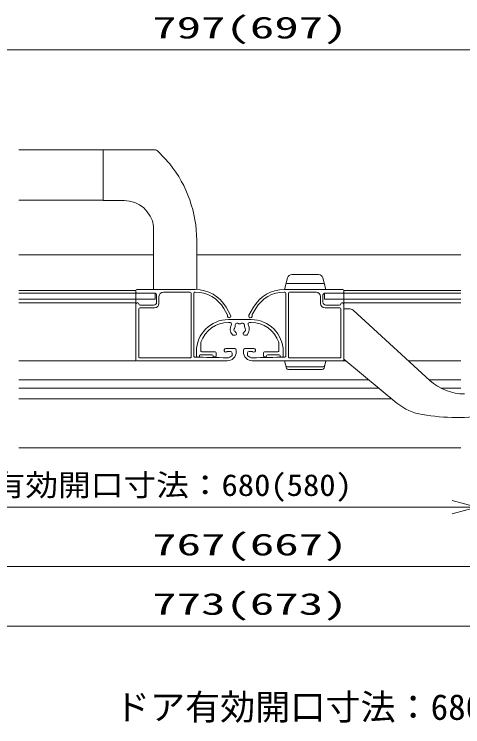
# Model space of a CAD drawing. Units: millimetres on the paper, scale 1:3. Extents: x -305 to 305, y -152 to 152.
# Drawn here: x -185.9 to -135.5, y 6 to 85.9 of the extents above; entities that cross this region are included whole.
import ezdxf
from ezdxf.enums import TextEntityAlignment as Align

# ---------------------------------------------------------------- set-up
doc = ezdxf.new("R2010")
doc.units = ezdxf.units.MM
doc.layers.add('0-2_0', color=7, linetype='Continuous', lineweight=9)
doc.layers.add('0-3_HV', color=7, linetype='Continuous', lineweight=9)
doc.styles.add('ＭＳ ゴシック', font='')
doc.styles.get('ＭＳ ゴシック').set_extended_font_data('MS Gothic')

# ---------------------------------------------------------------- blocks, each defined once
blk = doc.blocks.new('_OPEN30')
at = {"layer": '0-2_0'}
blk.add_line((0, 0), (-1, 0), dxfattribs=at)
blk.add_lwpolyline([(-1, 0.2679), (0, 0), (-1, -0.2679)], dxfattribs=at)

msp = doc.modelspace()

# ---------------------------------------------------------------- linework, layer by layer
at = {"layer": '0-3_HV'}
for p, q in [((-216.165, 81.941), (-104.942, 81.941)), ((-185.359, 70.708), (-175.891, 70.708)), ((-175.891, 70.708), (-170.153, 70.708)), ((-175.891, 70.708), (-175.891, 65.008)), ((-168.411, 69.129), (-169.696, 70.527)), ((-175.891, 66.277), (-175.891, 66.316)), ((-185.359, 65.042), (-175.891, 65.042)), ((-175.891, 65.008), (-173.524, 65.008)), ((-170.307, 63.583), (-170.309, 63.593)), ((-170.223, 62.137), (-170.224, 55.042)), ((-165.389, 60.559), (-165.369, 55.108)), ((-185.359, 58.942), (-170.223, 58.942)), ((-165.383, 58.942), (-135.748, 58.942)), ((-155.55, 55.042), (-155.202, 56.338)), ((-154.719, 56.708), (-151.713, 56.708)), ((-150.883, 55.042), (-151.23, 56.338)), ((-153.216, 55.708), (-155.243, 55.708)), ((-153.216, 55.708), (-151.189, 55.708)), ((-172.22, 54.942), (-185.359, 54.942)), ((-172.026, 54.608), (-185.359, 54.608)), ((-172.22, 54.942), (-172.22, 53.385)), ((-172.22, 54.942), (-172.22, 54.765)), ((-172.172, 54.679), (-172.077, 54.623)), ((-165.545, 55.042), (-172.12, 55.042)), ((-172.026, 54.608), (-170.053, 54.608)), ((-170.224, 55.042), (-169.64, 55.042)), ((-170.066, 55.042), (-170.133, 55.042)), ((-170.066, 55.042), (-170.133, 55.042)), ((-170.066, 55.042), (-169.557, 55.042)), ((-170.066, 55.042), (-169.557, 55.042)), ((-170.053, 54.608), (-170.053, 53.942)), ((-169.887, 54.442), (-169.887, 53.608)), ((-169.557, 55.042), (-169.299, 55.042)), ((-169.557, 55.042), (-169.299, 55.042)), ((-169.299, 55.042), (-166.41, 55.042)), ((-169.299, 55.042), (-166.41, 55.042)), ((-166.12, 54.742), (-169.12, 54.742)), ((-166.091, 55.042), (-166.41, 55.042)), ((-166.091, 55.042), (-166.41, 55.042)), ((-165.991, 55.042), (-166.091, 55.042)), ((-165.991, 55.042), (-166.091, 55.042)), ((-166.02, 47.442), (-166.02, 54.642)), ((-165.72, 47.537), (-165.72, 54.642)), ((-165.62, 54.742), (-165.545, 54.742)), ((-155.562, 55.042), (-148.987, 55.042)), ((-155.487, 54.742), (-155.562, 54.742)), ((-155.387, 47.537), (-155.387, 54.642)), ((-155.087, 47.442), (-155.087, 54.642)), ((-154.987, 54.742), (-151.987, 54.742)), ((-151.22, 54.442), (-151.22, 53.608)), ((-149.081, 54.608), (-151.053, 54.608)), ((-151.053, 54.608), (-135.748, 54.608)), ((-151.053, 54.608), (-151.053, 53.942)), ((-148.935, 54.679), (-149.03, 54.623)), ((-148.887, 54.942), (-148.887, 53.385)), ((-148.887, 54.942), (-148.887, 54.765)), ((-148.887, 54.942), (-135.748, 54.942)), ((-170.053, 53.942), (-185.359, 53.942)), ((-169.62, 54.242), (-169.62, 53.475)), ((-151.487, 54.242), (-151.487, 53.475)), ((-151.053, 53.942), (-135.748, 53.942)), ((-185.359, 53.542), (-172.22, 53.542)), ((-172.22, 53.385), (-172.22, 47.108)), ((-172.22, 52.208), (-172.22, 52.875)), ((-172.077, 53.527), (-172.172, 53.471)), ((-171.987, 53.542), (-172.026, 53.542)), ((-171.887, 52.875), (-171.887, 47.442)), ((-170.12, 52.975), (-171.787, 52.975)), ((-170.22, 53.275), (-171.72, 53.275)), ((-162.34, 52.892), (-161.952, 52.219)), ((-161.58, 52.175), (-162.081, 53.042)), ((-159.527, 52.175), (-159.026, 53.042)), ((-158.766, 52.892), (-159.155, 52.219)), ((-150.987, 52.975), (-149.32, 52.975)), ((-150.887, 53.275), (-149.387, 53.275)), ((-149.22, 52.875), (-149.22, 47.442)), ((-149.12, 53.542), (-149.081, 53.542)), ((-149.03, 53.527), (-148.935, 53.471)), ((-135.748, 53.542), (-148.887, 53.542)), ((-148.887, 53.385), (-148.887, 47.108)), ((-148.887, 52.875), (-148.281, 52.875)), ((-147.831, 52.7), (-139.22, 44.827)), ((-161.82, 51.668), (-159.287, 51.668)), ((-161.649, 51.334), (-161.82, 51.334)), ((-159.287, 51.334), (-159.458, 51.334)), ((-161.07, 49.901), (-161.311, 49.901)), ((-160.937, 50.081), (-160.937, 50.034)), ((-160.17, 50.034), (-160.17, 50.081)), ((-159.795, 49.901), (-160.037, 49.901)), ((-164.92, 49.082), (-164.92, 48.134)), ((-156.187, 48.134), (-156.187, 49.082)), ((-172.22, 47.042), (-172.22, 48.708)), ((-172.22, 47.603), (-172.22, 48.212)), ((-165.42, 47.534), (-165.42, 48.068)), ((-164.82, 48.034), (-163.32, 48.034)), ((-163.32, 48.035), (-163.887, 48.035)), ((-161.12, 48.408), (-162.12, 48.408)), ((-161.932, 48.075), (-161.587, 48.075)), ((-160.953, 48.042), (-160.953, 48.242)), ((-160.153, 48.042), (-160.153, 48.242)), ((-159.987, 48.408), (-158.987, 48.408)), ((-159.175, 48.075), (-159.52, 48.075)), ((-157.787, 48.035), (-157.22, 48.035)), ((-157.787, 48.034), (-156.287, 48.034)), ((-155.687, 48.068), (-155.687, 47.534)), ((-172.22, 47.247), (-172.22, 47.603)), ((-172.22, 47.208), (-172.22, 47.247)), ((-171.82, 47.375), (-166.087, 47.375)), ((-165.187, 47.434), (-165.32, 47.434)), ((-165.087, 47.601), (-165.087, 47.534)), ((-163.653, 47.701), (-164.987, 47.701)), ((-163.553, 47.568), (-163.553, 47.601)), ((-163.32, 47.468), (-163.453, 47.468)), ((-163.22, 47.601), (-163.22, 47.935)), ((-163.22, 47.934), (-163.22, 47.568)), ((-161.42, 47.908), (-161.42, 47.676)), ((-159.687, 47.908), (-159.687, 47.676)), ((-157.887, 47.935), (-157.887, 47.601)), ((-157.887, 47.568), (-157.887, 47.934)), ((-157.653, 47.468), (-157.787, 47.468)), ((-157.553, 47.601), (-157.553, 47.568)), ((-156.12, 47.701), (-157.453, 47.701)), ((-156.02, 47.534), (-156.02, 47.601)), ((-155.787, 47.434), (-155.92, 47.434)), ((-149.287, 47.375), (-155.02, 47.375)), ((-142.917, 42.287), (-148.887, 47.208)), ((-185.359, 47.042), (-172.22, 47.042)), ((-172.153, 47.042), (-161.953, 47.042)), ((-148.953, 47.042), (-159.153, 47.042)), ((-155.55, 47.042), (-155.328, 46.215)), ((-153.216, 46.375), (-155.243, 46.375)), ((-153.216, 46.375), (-151.189, 46.375)), ((-150.883, 47.042), (-151.104, 46.215)), ((-148.685, 47.042), (-148.887, 47.042)), ((-135.748, 47.042), (-141.642, 47.042)), ((-155.103, 46.043), (-151.33, 46.043)), ((-146.085, 44.898), (-185.359, 44.898)), ((-175.07, 44.898), (-175.07, 44.898)), ((-135.748, 44.898), (-139.298, 44.898)), ((-144.952, 43.965), (-185.359, 43.965)), ((-135.748, 43.965), (-137.986, 43.965)), ((-143.523, 42.787), (-185.359, 42.787)), ((-135.748, 37.275), (-185.359, 37.275)), ((-136.712, 30.608), (-203.395, 30.608)), ((-109.942, 23.942), (-211.165, 23.942)), ((-108.942, 17.275), (-212.165, 17.275))]:
    msp.add_line(p, q, dxfattribs=at)
msp.add_lwpolyline([(-170.224, 55.042), (-167.891, 55.042), (-165.557, 55.042)], dxfattribs=at)
for centre, radius, start, end in [((-170.153, 70.042), 0.667, 46.77269, 90), ((-179.188, 60.511), 13.8, 0.2, 38.64822), ((-173.524, 61.675), 3.333, 7.95562, 90), ((-154.719, 56.208), 0.5, 90, 165), ((-151.713, 56.208), 0.5, 15, 90), ((-155.243, 55.543), 0.167, 90, 165), ((-151.189, 55.543), 0.167, 15, 90), ((-172.12, 54.942), 0.1, 90, 180), ((-172.12, 54.765), 0.1, 180, 239.03624), ((-172.026, 54.708), 0.1, 239.03624, 270), ((-170.053, 54.442), 0.167, 0, 90), ((-169.12, 54.242), 0.5, 90, 180), ((-166.12, 54.642), 0.1, 0, 90), ((-165.62, 54.642), 0.1, 90, 180), ((-165.545, 51.042), 4, 30, 90), ((-165.545, 51.042), 3.7, 30, 90), ((-155.562, 51.042), 4, 90, 150), ((-155.562, 51.042), 3.7, 90, 150), ((-155.487, 54.642), 0.1, 0, 90), ((-154.987, 54.642), 0.1, 90, 180), ((-151.987, 54.242), 0.5, 0, 90), ((-151.053, 54.442), 0.167, 90, 180), ((-149.081, 54.708), 0.1, 270, 300.96376), ((-148.987, 54.942), 0.1, 0, 90), ((-148.987, 54.765), 0.1, 300.96376, 0), ((-170.22, 53.608), 0.333, 270, 0), ((-150.887, 53.608), 0.333, 180, 270), ((-172.12, 53.385), 0.1, 120.96376, 180), ((-172.026, 53.442), 0.1, 90, 120.96376), ((-171.987, 53.442), 0.1, 0, 90), ((-171.72, 53.442), 0.167, 180, 270), ((-171.787, 52.875), 0.1, 90, 180), ((-170.12, 53.475), 0.5, 270, 0), ((-150.987, 53.475), 0.5, 180, 270), ((-149.387, 53.442), 0.167, 270, 0), ((-149.32, 52.875), 0.1, 0, 90), ((-149.12, 53.442), 0.1, 90, 180), ((-149.081, 53.442), 0.1, 59.03624, 90), ((-148.987, 53.385), 0.1, 0, 59.03624), ((-148.281, 52.208), 0.667, 47.56377, 90), ((-161.753, 52.075), 0.2, 161.81031, 30), ((-162.038, 52.169), 0.1, 341.81031, 30), ((-159.353, 52.075), 0.2, 150, 18.18969), ((-159.068, 52.169), 0.1, 150, 198.18969), ((-161.82, 48.068), 3.6, 90, 180), ((-161.82, 48.068), 3.267, 90, 161.32828), ((-161.649, 51.168), 0.167, 332.64777, 90), ((-160.84, 51.011), 0.25, 52.29962, 197.70024), ((-160.647, 51.261), 0.0667, 232.29811, 278.03102), ((-160.553, 50.601), 0.6, 81.96936, 98.03064), ((-160.46, 51.261), 0.0667, 261.96974, 307.70265), ((-160.267, 51.011), 0.25, 342.29971, 127.70034), ((-159.458, 51.168), 0.167, 90, 207.35223), ((-159.287, 48.068), 3.6, 0, 90), ((-159.287, 48.068), 3.267, 18.67172, 90), ((-160.553, 50.601), 1.067, 152.64787, 218.36652), ((-161.046, 50.514), 0.167, 136.87065, 243.12949), ((-161.216, 50.674), 0.0667, 316.87065, 353.74001), ((-160.553, 50.601), 0.6, 151.96982, 173.74058), ((-161.151, 50.306), 0.0667, 26.26012, 63.12949), ((-161.142, 50.914), 0.0667, 331.96865, 17.69954), ((-159.965, 50.914), 0.0667, 162.30097, 208.03186), ((-160.553, 50.601), 0.6, 6.25939, 28.03018), ((-159.956, 50.306), 0.0667, 116.87045, 153.73984), ((-160.061, 50.514), 0.167, 296.87045, 43.12935), ((-159.891, 50.674), 0.0667, 186.25996, 223.12935), ((-160.553, 50.601), 1.067, 321.63331, 27.35213), ((-161.311, 50.001), 0.1, 218.36558, 270), ((-160.553, 50.601), 0.6, 206.25996, 225.20676), ((-161.07, 50.034), 0.133, 270, 0), ((-161.07, 50.081), 0.133, 0, 45.20787), ((-160.037, 50.081), 0.133, 134.79368, 180), ((-160.037, 50.034), 0.133, 180, 270), ((-160.553, 50.601), 0.6, 314.79289, 333.74), ((-159.795, 50.001), 0.1, 270, 321.63261), ((-164.82, 49.082), 0.1, 161.32828, 180), ((-156.287, 49.082), 0.1, 0, 18.67172), ((-164.82, 48.134), 0.1, 180, 270), ((-163.32, 47.935), 0.1, 0, 89.99972), ((-163.32, 47.934), 0.1, 0, 90), ((-162.12, 48.208), 0.2, 90, 308.94244), ((-161.932, 47.975), 0.1, 90, 128.94244), ((-161.953, 48.042), 1, 268.46403, 360), ((-161.587, 47.908), 0.167, 0, 90), ((-161.12, 48.242), 0.167, 0, 90), ((-159.987, 48.242), 0.167, 90, 180), ((-159.153, 48.042), 1, 180, 271.53597), ((-159.52, 47.908), 0.167, 90, 180), ((-159.175, 47.975), 0.1, 51.05756, 90), ((-158.987, 48.208), 0.2, 231.05756, 90), ((-157.787, 47.935), 0.1, 90.00028, 180), ((-157.787, 47.934), 0.1, 90, 180), ((-156.287, 48.134), 0.1, 270, 0), ((-171.82, 47.442), 0.0667, 180, 270), ((-166.087, 47.442), 0.0667, 270, 0), ((-165.62, 47.537), 0.1, 180, 269.59525), ((-166.927, -137.434), 184.875, 88.46403, 89.59525), ((-165.32, 47.534), 0.1, 180, 270), ((-165.187, 47.534), 0.1, 270, 0), ((-164.987, 47.601), 0.1, 90, 180), ((-163.653, 47.601), 0.1, 0, 90), ((-163.453, 47.568), 0.1, 180, 270), ((-163.32, 47.568), 0.1, 270, 0), ((-161.953, 48.042), 0.667, 268.46403, 319.88083), ((-161.52, 47.676), 0.1, 319.88083, 0), ((-159.587, 47.676), 0.1, 180, 220.11917), ((-159.153, 48.042), 0.667, 220.11917, 271.53597), ((-154.18, -137.434), 184.875, 90.40475, 91.53597), ((-157.787, 47.568), 0.1, 180, 270), ((-157.653, 47.568), 0.1, 270, 0), ((-157.453, 47.601), 0.1, 90, 180), ((-156.12, 47.601), 0.1, 0, 90), ((-155.92, 47.534), 0.1, 180, 270), ((-155.787, 47.534), 0.1, 270, 0), ((-155.487, 47.537), 0.1, 270.40475, 0), ((-155.02, 47.442), 0.0667, 180, 270), ((-149.287, 47.442), 0.0667, 270, 0), ((-172.153, 47.108), 0.0667, 180, 270), ((-171.888, 47.142), 0.1, 270, 271.53971), ((-155.243, 46.542), 0.167, 195, 270), ((-151.189, 46.542), 0.167, 270, 345), ((-148.953, 47.108), 0.0667, 270, 0), ((-155.103, 46.276), 0.233, 195, 270), ((-151.33, 46.276), 0.233, 270, 345), ((-135.329, 49.083), 5.767, 227.56377, 270), ((-139.101, 46.917), 6, 230.5, 260.71156), ((-136.12, 65.142), 24.467, 260.71156, 278.53139)]:
    msp.add_arc(centre, radius, start, end, dxfattribs=at)

# ---------------------------------------------------------------- block references
at = {"layer": '0-3_HV', "xscale": 2.77, "yscale": 2.77}
msp.add_blockref('_OPEN30', (-133.942, 30.608), dxfattribs=at)

# ---------------------------------------------------------------- texts
at = {"layer": '0-3_HV', "style": 'ＭＳ ゴシック'}
for s, height, width, p in [('797(697)', 2.441, 1.65, (-170.379, 82.471)), ('有効開口寸法：680(580)', 2.444, 1.1, (-188.272, 31.138)), ('767(667)', 2.441, 1.65, (-170.379, 24.472)), ('773(673)', 2.441, 1.65, (-170.379, 17.805))]:
    msp.add_text(s, height=height, dxfattribs=dict(at, width=width)).set_placement(p, align=Align.BOTTOM_LEFT)
msp.add_text('ドア有効開口寸法：680mm(580mm)', height=2.886, dxfattribs=at).set_placement((-174.566, 5.881), align=Align.BOTTOM_LEFT)

doc.saveas('drawing.dxf')
